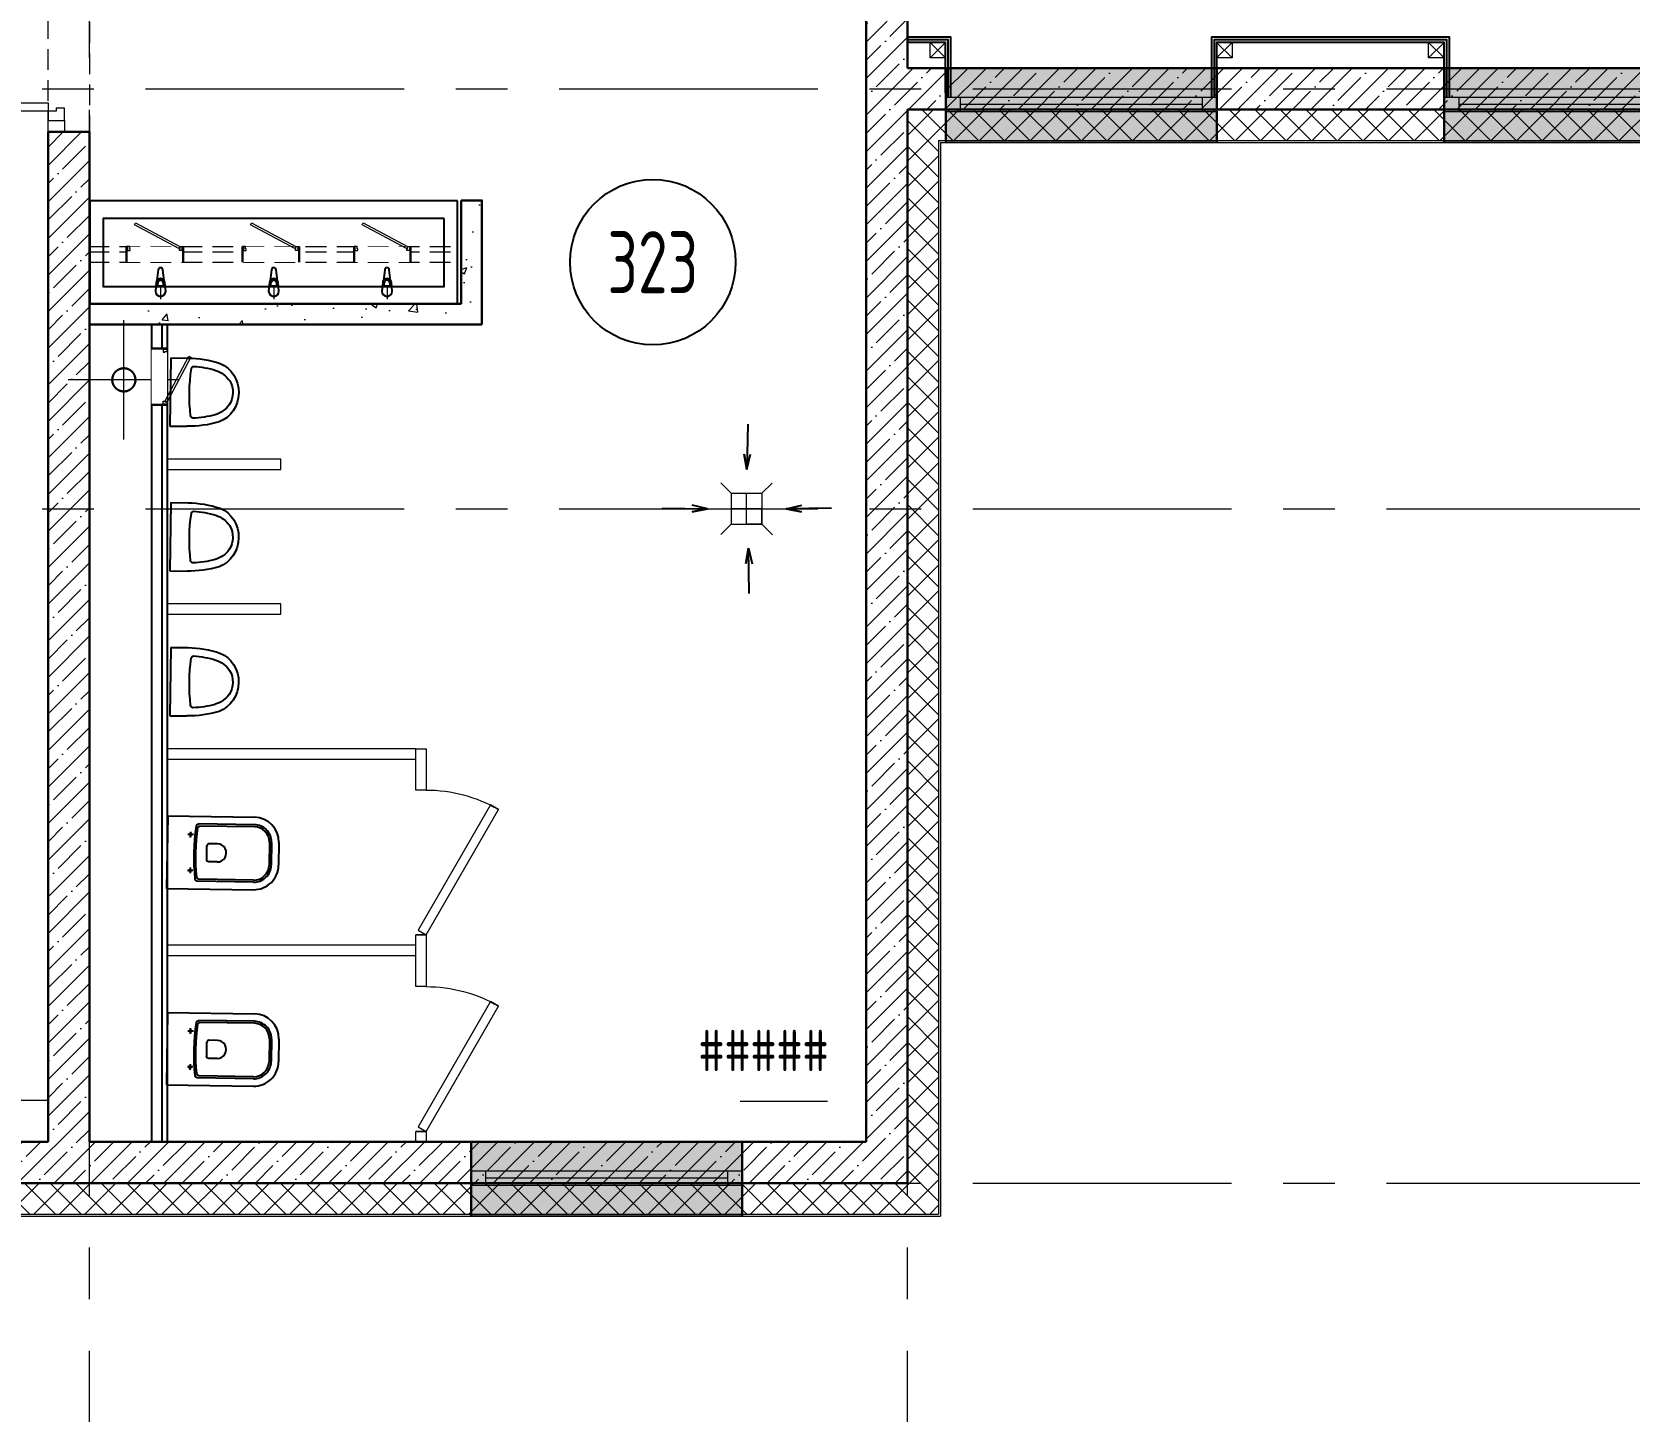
# Model space of a CAD drawing. Header units: millimetres. Extents: x -4447806 to 13389969, y -2188499 to 852203.
# Drawn here: x 4044443 to 4052164, y -611741 to -605075 of the extents above; entities that cross this region are included whole.
import ezdxf
from ezdxf import colors
from ezdxf.entities.mleader import LeaderData, LeaderLine
from ezdxf.enums import TextEntityAlignment as Align
from ezdxf.math import Vec2, Vec3

# ---------------------------------------------------------------- set-up
doc = ezdxf.new("R2010")
doc.units = ezdxf.units.MM
doc.set_wipeout_variables(frame=1)
for name, pattern in [('ACAD_ISO03W100', [30, 12, -18]), ('ADSK_Штриховая_ш2 п1', [3, 2, -1]), ('CENTER', [2, 1.25, -0.25, 0.25, -0.25])]:
    doc.linetypes.add(name, pattern=pattern)
for name, color, linetype, lineweight in [('_0', 250, 'Continuous', 9), ('АР_Двери', 175, 'Continuous', 18), ('АР_Маркер экспликации', 239, 'Continuous', 13), ('АР_Навесной фасад', 147, 'Continuous', 5), ('АР_Номер помещения', 1, 'Continuous', 25), ('АР_Окна БЛОК', 250, 'Continuous', 13), ('АР_Оси', 195, 'Continuous', 9), ('АР_Отметки', 250, 'Continuous', 15), ('АР_Перегородки газоблок', 165, 'Continuous', 30), ('АР_Перегородки газоблок_Штрих', 165, 'Continuous', 5), ('АР_Перегородки сантехнические', 216, 'Continuous', 9), ('АР_Подоконники', 163, 'Continuous', 9), ('АР_Помещения_площадь', 19, 'Continuous', 9), ('АР_Сущ Несущая стена', 216, 'Continuous', 30), ('АР_тонкая линия', 250, 'Continuous', 0), ('АР_Утеплитель', 250, 'Continuous', 9), ('АР_Штриховка монолит', 250, 'Continuous', 9), ('Подвал', 250, 'Continuous', 30)]:
    doc.layers.add(name, color=color, linetype=linetype, lineweight=lineweight)
for name, color, linetype in [('ТХ_ВК_оборуд.ТХ', 250, 'Continuous'), ('ТХ_ВК_трапы', 5, 'Continuous'), ('ТХ_сантехника', 253, 'Continuous')]:
    doc.layers.add(name, color=color, linetype=linetype)
doc.styles.add('ISOCPEUR', font='isocpeur.ttf', dxfattribs={"width": 0.7})
doc.styles.get("Standard").update_dxf_attribs({"font": 'arial.ttf'})
pattern_1 = [(45, (3969483.65, -672094.8), (-88.38835, 88.38835), []), (45, (3969572.04, -672094.8), (-88.38835, 88.38835), [156.25, -31.25, 0, -31.25])]

# ---------------------------------------------------------------- blocks, each defined once
blk = doc.blocks.new('*U214')
for p, q in [((0, 0), (0, -50)), ((700, 0), (700, -50))]:
    blk.add_line(p, q)
blk.add_lwpolyline([(0, 0), (606.2, 350), (628.1, 312.1), (21.9, -37.9)], close=True)
blk.add_arc((0, 0), 700, 0, 30)
blk = doc.blocks.new('*U605')
blk.add_lwpolyline([(100, 80), (100, 1010), (140, 1010), (140, 80)], close=True)
for points in [[(0, 0), (0, 80), (55, 80), (55, 0), (0, 0)], [(55, 80), (55, 0), (115, 0), (115, 40), (100, 40), (100, 80), (55, 80)], [(1075, 80), (1075, 0), (1015, 0), (1015, 40), (1030, 40), (1030, 80), (1075, 80)], [(1130, 0), (1130, 80), (1075, 80), (1075, 0), (1130, 0)]]:
    blk.add_lwpolyline(points)
at = {"linetype": 'ACAD_ISO03W100', "ltscale": 3}
blk.add_arc((100, 80), 930, 0, 90, dxfattribs=at)
blk = doc.blocks.new('*U394')
at = {"layer": 'АР_Номер помещения', "color": 7}
blk.add_circle((-15290.2, 4554.5), 400, dxfattribs=at)
at = {"layer": 'АР_Помещения_площадь', "color": 7}
blk.add_line((-14445.4, 497.2), (-14867.7, 497.2), dxfattribs=at)
at = {"color": 7, "style": 'ISOCPEUR', "width": 0.7, "flags": 1}
blk.add_attdef('КАТЕГОРИЯ', (-499.2, -2092.2), '', height=250, dxfattribs=at)
at = {"layer": 'АР_Номер помещения', "color": 7, "style": 'ISOCPEUR', "width": 0.7}
blk.add_attdef('НОМЕР_ПОМЕЩЕНИЯ', text='', height=300, dxfattribs=at).set_placement((-15290.2, 4554.5), align=Align.MIDDLE_CENTER)
at = {"layer": 'АР_Помещения_площадь', "color": 7, "lineweight": 30, "width": 0.7, "flags": 104}
blk.add_attdef('ИМЯ_ПОМЕЩЕНИЯ', text='', height=100, dxfattribs=at).set_placement((157.6, 1217.1), align=Align.MIDDLE_CENTER)
at = {"layer": 'АР_Помещения_площадь', "color": 7, "style": 'ISOCPEUR', "width": 0.7}
blk.add_attdef('ПЛОЩАДЬ_ПОМЕЩЕНИЯ', text='', height=200, dxfattribs=at).set_placement((-14440.5, 743.7), align=Align.MIDDLE_RIGHT)
blk = doc.blocks.new('Из_буфера31843')
for p, q in [((365.8, 166.1), (359.2, 113.1)), ((394.6, 113.1), (388, 166.1)), ((915.8, 166.1), (909.2, 113.1)), ((944.6, 113.1), (938, 166.1)), ((1465.7, 166.1), (1459.1, 113.1)), ((1494.5, 113.1), (1487.9, 166.1)), ((355.9, 103.6), (351.9, 61.7)), ((363.3, 86.6), (363.3, 101.5)), ((390.5, 86.6), (363.3, 86.6)), ((390.5, 101.5), (390.5, 86.6)), ((401.9, 61.7), (397.9, 103.6)), ((905.9, 103.6), (901.9, 61.7)), ((913.3, 86.6), (913.3, 101.5)), ((940.5, 86.6), (913.3, 86.6)), ((940.5, 101.5), (940.5, 86.6)), ((951.9, 61.7), (947.9, 103.6)), ((1455.8, 103.6), (1451.8, 61.7)), ((1463.2, 86.6), (1463.2, 101.5)), ((1490.4, 86.6), (1463.2, 86.6)), ((1490.4, 101.5), (1490.4, 86.6)), ((1501.8, 61.7), (1497.8, 103.6))]:
    blk.add_line(p, q)
at = {"lineweight": 13, "ltscale": 500}
for p, q in [((376.9, 85), (376.9, 22.5)), ((926.9, 85), (926.9, 22.5)), ((1476.9, 85), (1476.9, 22.5))]:
    blk.add_line(p, q, dxfattribs=at)
for points in [[(1819.9, 500), (33.9, 500), (33.9, 0), (1819.9, 0)], [(1754.9, 415), (98.9, 415), (98.9, 85), (1754.9, 85)]]:
    blk.add_lwpolyline(points, close=True)
for centre, major_axis, start_param, end_param in [((376.9, 164.7), (-7.91, 7.91), 4.051589, 6.943986), ((926.9, 164.7), (-7.91, 7.91), 4.051589, 6.943986), ((1476.8, 164.7), (-7.91, 7.91), 4.051589, 6.943986), ((376.9, 101.7), (-14.9, -14.9), -1.35736, -0.875625), ((376.9, 101.7), (-14.9, 14.9), 4.498953, 6.496621), ((376.9, 101.5), (-9.62, 9.62), 3.926991, 7.068583), ((376.9, 101.7), (-14.9, 14.9), 4.017217, 4.498953), ((926.9, 101.7), (-14.9, -14.9), -1.35736, -0.875625), ((926.9, 101.7), (-14.9, 14.9), 4.498953, 6.496621), ((926.9, 101.5), (-9.62, 9.62), 3.926991, 7.068583), ((926.9, 101.7), (-14.9, 14.9), 4.017217, 4.498953), ((1476.8, 101.7), (-14.9, -14.9), -1.35736, -0.875625), ((1476.8, 101.7), (-14.9, 14.9), 4.498953, 6.496621), ((1476.8, 101.5), (-9.62, 9.62), 3.926991, 7.068583), ((1476.8, 101.7), (-14.9, 14.9), 4.017217, 4.498953), ((376.9, 61.7), (-17.7, -17.7), -0.785398, 2.356194), ((926.9, 61.7), (-17.7, -17.7), -0.785398, 2.356194), ((1476.8, 61.7), (-17.7, -17.7), -0.785398, 2.356194)]:
    blk.add_ellipse(centre, major_axis=major_axis, ratio=1, start_param=start_param, end_param=end_param)
blk = doc.blocks.new('Писуар')
at = {"linetype": 'Continuous'}
for p, q in [((-165.1, 0), (-165.1, 83)), ((165.1, 0), (165.1, 83)), ((-165.1, 0), (165.1, 0))]:
    blk.add_line(p, q, dxfattribs=at)
at = {"linetype": 'Continuous', "extrusion": (0, 0, -1)}
for centre, major_axis, start_param, end_param in [((0, 190.3), (150.2, 0), 3.48908, 5.935698), ((425, 83), (-590.1, 0), 0, 0.28569), ((29.9, 181.8), (-142.2, 0), 0.27757, 0.90349), ((0, 202.6), (-106.6, 0), 0.993922, 2.14767), ((-29.9, 181.8), (-142.2, 0), 2.238102, 2.864023), ((-425, 83), (590.1, 0), -0.28569, 0), ((440.2, 83.6), (-566.2, 0), 0.051883, 0.258047), ((-440.2, 83.6), (566.2, 0), -0.258047, -0.051883), ((-111.9, 112), (-13.3, 0), -1.387931, -0.085797), ((0, 843.5), (806.5, 0), 1.428537, 1.713056), ((111.9, 112), (13.3, 0), 0.085797, 1.387931)]:
    blk.add_ellipse(centre, major_axis=major_axis, ratio=0.93164, start_param=start_param, end_param=end_param, dxfattribs=at)
blk = doc.blocks.new('унитаз поликлиники')
for p, q in [((0, 175), (0, -175)), ((0, 175), (420, 175)), ((125.6, 86.7), (99.5, 86.7)), ((112.4, 73.1), (112.4, 100.2)), ((420, 138.7), (149.6, 138.7)), ((420, 129), (156.8, 128.7)), ((191.9, -33.7), (191.9, 33.7)), ((242.4, 43.7), (201.9, 43.7)), ((494, 57.1), (494, -57.1)), ((504, 55), (504, -55)), ((540, 55), (540, -55)), ((112.3, -73), (112.3, -100.1)), ((242.4, -43.7), (201.9, -43.7)), ((125.5, -86.5), (99.4, -86.5)), ((420, -139), (147.9, -138.7)), ((420, -129), (155.2, -128.7)), ((0, -175), (420, -175))]:
    blk.add_line(p, q)
for centre, radius, start, end in [((420, 55), 120, 0, 90), ((420.5, 55.2), 83.5, 359.86187, 90.33349), ((420, 55), 74, 0, 90), ((242.4, 0), 43.7, 270, 90), ((420, -55), 120, 270, 0), ((420, -55), 84, 270, 0), ((420, -55), 74, 270, 358.40182)]:
    blk.add_arc(centre, radius, start, end)
at = {"extrusion": (0, 0, -1)}
for centre, major_axis, ratio, start_param, end_param in [((112.4, 86.8), (3.55, 3.55), 1, 5.504025, 11.78721), ((1158.1, 0), (-731, -726.4), 0.993775, 0.659849, 0.910919), ((984.1, 0), (-23.4, -941.4), 0.89728, 1.422258, 1.677847), ((149.5, 127.3), (-5.6, -10.5), 0.821373, 1.269211, 2.570669), ((154.4, 119.8), (-5.61, -7.72), 0.798093, 1.232924, 2.686723), ((201.9, -33.5), (4.12, -9.49), 0.964797, 0.42926, 1.943413), ((147.9, -127.5), (5.4, -10.4), 0.836443, 0.56114, 1.877577), ((155.2, -117.5), (5.3, -10.4), 0.842984, 0.549902, 1.8819)]:
    blk.add_ellipse(centre, major_axis=major_axis, ratio=ratio, start_param=start_param, end_param=end_param, dxfattribs=at)
for centre, major_axis, ratio, start_param, end_param in [((201.9, 33.5), (4.12, 9.49), 0.964797, 0.42926, 1.943413), ((112.3, -86.6), (3.54, -3.55), 1, 5.504025, 11.78721)]:
    blk.add_ellipse(centre, major_axis=major_axis, ratio=ratio, start_param=start_param, end_param=end_param)
blk = doc.blocks.new('A$Ce02d65bd')
at = {"ltscale": 100}
for points in [[(0, 0), (0, 75), (75, 75), (75, 0), (0, 0)], [(0, 0), (75, 75)], [(0, 75), (75, 0)]]:
    blk.add_lwpolyline(points, dxfattribs=at)
blk = doc.blocks.new('_DotSmall')
at = {"color": 0, "linetype": 'ByBlock', "const_width": 0.5}
blk.add_lwpolyline([(-0.0625, 0, 1), (0.0625, 0, 1)], format="xyb", close=True, dxfattribs=at)
blk = doc.blocks.new('Трап ТХ')
at = {"layer": 'ТХ_ВК_трапы', "color": 5, "lineweight": 0}
for p, q in [((305243.2, -196674.3), (305292.9, -196724.5)), ((305491.2, -196675.5), (305442.2, -196724.5)), ((305292.9, -196724.5), (305292.9, -196874.5)), ((305292.9, -196724.5), (305442.2, -196724.5)), ((305442.2, -196799.5), (305292.9, -196799.5)), ((305367.6, -196874.5), (305367.6, -196724.5)), ((305442.2, -196724.5), (305442.2, -196874.5)), ((305442.2, -196874.5), (305442.2, -196799.5)), ((305243.2, -196924.3), (305292.9, -196874.5)), ((305292.9, -196874.5), (305442.2, -196874.5)), ((305442.2, -196874.5), (305367.6, -196874.5)), ((305493.2, -196925.5), (305442.2, -196874.5))]:
    blk.add_line(p, q, dxfattribs=at)
blk = doc.blocks.new('A$C985b353d')
at = {"layer": 'ТХ_ВК_трапы', "ltscale": 100}
for p, q in [((6.4, 408.7), (2.2, 189.2)), ((2.2, 189.2), (-11.2, 263.5)), ((-11.2, 263.5), (2.2, 189.2)), ((2.2, 189.2), (19.8, 264.3)), ((-407.4, 3.3), (-187.9, -0.9)), ((-187.9, -0.9), (-263, 16.7)), ((192.3, -0.9), (267.4, 16.7)), ((411.8, 3.3), (192.3, -0.9)), ((-187.9, -0.9), (-262.2, -14.3)), ((-262.2, -14.3), (-187.9, -0.9)), ((192.3, -0.9), (266.6, -14.3)), ((266.6, -14.3), (192.3, -0.9)), ((9.7, -190.8), (-3.8, -265.2)), ((-3.8, -265.2), (9.7, -190.8)), ((13.8, -410.3), (9.7, -190.8)), ((9.7, -190.8), (27.3, -265.9))]:
    blk.add_line(p, q, dxfattribs=at)
blk = doc.blocks.new('A$C0e870455')
at = {"layer": 'АР_Оси', "linetype": 'CENTER', "ltscale": 1000}
for p, q in [((0, -288.1), (0, 288.1)), ((268.5, 0), (-268.5, 0))]:
    blk.add_line(p, q, dxfattribs=at)
at = {"layer": 'АР_Оси', "linetype": 'CENTER', "lineweight": 30, "ltscale": 1000}
blk.add_circle((0, 0), 56, dxfattribs=at)
blk = doc.blocks.new('*U552')
at = {"true_color": 0xffffff}
h = blk.add_hatch(color=7, dxfattribs=at)
h.dxf.hatch_style = 1
h.paths.add_polyline_path([(-1310, -140), (0, -140), (0, 220), (-1310, 220)])
at = {"lineweight": 30}
for p, q in [((-1310, -140), (-1310, 220)), ((0, -140), (0, 220))]:
    blk.add_line(p, q, dxfattribs=at)
for p, q in [((0, 220), (-1310, 220)), ((-1310, 70), (0, 70)), ((-1310, 0), (0, 0)), ((-1240, 0), (-1240, 70)), ((-1240, 35), (-70, 35)), ((-70, 0), (-70, 70)), ((-1310, -140), (0, -140)), ((-1310, -140), (-1310, -140)), ((-1310, -140), (-1310, -140)), ((0, -140), (0, -140)), ((0, -140), (0, -140))]:
    blk.add_line(p, q)
blk = doc.blocks.new('*U718')
at = {"color": 7}
blk.add_wipeout([(-565, 60), (445, 60), (445, -218), (-565, -218)], dxfattribs=at)
for p, q in [((-530, 60), (-565, 60)), ((-550, 60), (-550, -10)), ((-550, -10), (-550, 60)), ((-510, 60), (-530, 60)), ((-510, 20), (-510, 60)), ((-500, 20), (-510, 20)), ((-500, -10), (-500, 20)), ((380, -10), (380, 20)), ((380, 20), (390, 20)), ((390, 20), (390, 60)), ((390, 60), (410, 60)), ((410, 60), (445, 60)), ((430, 60), (430, -10)), ((430, -10), (430, 60)), ((-565, -10), (-530, -10)), ((-530, -10), (-500, -10)), ((410, -10), (380, -10)), ((445, -10), (410, -10))]:
    blk.add_line(p, q)
at = {"lineweight": 30}
for p, q in [((-565, 60), (-565, -218)), ((445, 60), (445, -218))]:
    blk.add_line(p, q, dxfattribs=at)
blk.add_lwpolyline([(389, 60), (370, 25), (-424, 448), (-406, 483)], close=True)

msp = doc.modelspace()

# ---------------------------------------------------------------- hatches: boundary and pattern name
at = {"layer": 'АР_Перегородки газоблок_Штрих', "ltscale": 100}
h = msp.add_hatch(dxfattribs=at)
h.set_pattern_fill('AR-CONC', color=256, scale=2)
h.set_pattern_definition([(50, (3564577.86, -776838.42), (364.36934, -31.87817), [38.1, -419.1]), (355, (3564577.86, -776838.42), (-70.48684, 382.1137), [30.48, -335.28117]), (100.451445, (3564608.23, -776841.08), (293.8825, 350.2355), [32.38002, -356.1805]), (46.1842, (3564577.86, -776736.8), (542.1581, -84.08466), [57.15, -628.65]), (96.63556, (3564623.04, -776743.83), (474.80827, 494.85225), [48.57005, -534.2712]), (351.18415, (3564577.86, -776736.8), (474.80827, 494.85225), [45.71993, -502.91946]), (21, (3564628.66, -776762.22), (303.22878, -204.5304), [38.1, -419.1]), (326, (3564628.66, -776762.22), (123.60406, 368.37593), [30.48, -335.28]), (71.451445, (3564653.93, -776779.27), (426.83284, 163.84554), [32.38002, -356.17988]), (37.5, (3564577.86, -776838.42), (6.177207, 169.110078), [0, -331.216, 0, -340.36, 0, -336.55]), (7.5, (3564577.86, -776838.42), (133.639325, 200.36115), [0, -194.056, 0, -323.596, 0, -128.27]), (327.5, (3564464.58, -776838.42), (271.18119, -11.457488), [0, -127, 0, -396.24, 0, -525.78]), (317.5, (3564413.78, -776838.42), (296.25836, 50.85298), [0, -165.1, 0, -263.144, 0, -373.38])])
h.paths.add_polyline_path([(4046618.943, -605889.08), (4046518.943, -605889.08), (4046518.943, -606389.08), (4044780.622, -606389.086), (4044780.613, -606489.086), (4045021.822, -606489.075), (4045021.774, -606489.084), (4045121.774, -606489.084), (4045121.822, -606489.069), (4046618.943, -606489.08)])
at = {"layer": 'АР_Утеплитель', "ltscale": 100}
h = msp.add_hatch(dxfattribs=at)
h.set_pattern_fill('ANSI37', color=256, scale=700)
h.set_pattern_definition([(45, (3082459.48, -567735.58), (-61.871843, 61.871843), []), (135, (3082459.48, -567735.58), (-61.871843, -61.871843), [])])
h.paths.add_polyline_path([(4027456.083, -607279.115), (4033806.113, -607279.115), (4033806.113, -590049.115), (4026805.93, -590049.115), (4026805.93, -588329.115), (4026655.93, -588329.115), (4026655.93, -590199.115), (4033656.113, -590199.115), (4033656.113, -607129.115), (4027306.083, -607129.115), (4027306.114, -617139.115), (4040706.113, -617139.115), (4040706.113, -610789.115), (4048826.113, -610789.115), (4048826.113, -605599.115), (4057093.5, -605599.115), (4057093.5, -605849.115), (4057243.5, -605849.115), (4057243.5, -605449.115), (4048676.113, -605449.115), (4048676.113, -610639.115), (4040556.113, -610639.115), (4040556.113, -616989.115), (4027456.114, -616989.115)])
at = {"layer": 'АР_Штриховка монолит', "ltscale": 100}
h = msp.add_hatch(dxfattribs=at)
h.set_pattern_fill('ANSI35', color=256, scale=500)
h.set_pattern_definition(pattern_1)
h.paths.add_polyline_path([(4048676.113, -605449.115), (4048676.113, -605249.115), (4048676.113, -601099.115), (4049176.113, -601099.115), (4049176.113, -600899.115), (4048676.113, -600899.115), (4048676.113, -600111.633), (4048476.113, -600111.633), (4048476.113, -610439.115), (4048476.113, -610639.115), (4048676.113, -610639.115)])
h = msp.add_hatch(dxfattribs=at)
h.set_pattern_fill('ANSI35', color=256, scale=500)
h.set_pattern_definition(pattern_1)
h.paths.add_polyline_path([(4059889.13, -605249.115), (4048676.113, -605249.102), (4048676.113, -605449.128), (4057243.5, -605449.121), (4057243.5, -605849.115), (4057645.681, -605849.115), (4057645.681, -605449.118), (4059889.13, -605449.115)])
h = msp.add_hatch(dxfattribs=at)
h.set_pattern_fill('ANSI35', color=256, scale=500)
h.set_pattern_definition(pattern_1)
h.paths.add_polyline_path([(4048476.113, -610439.115), (4044721.113, -610439.115), (4044721.113, -605557.989), (4044521.113, -605557.989), (4044521.113, -610439.115), (4040581.113, -610439.115), (4040581.113, -610639.115), (4048476.113, -610639.115)])

# ---------------------------------------------------------------- linework, layer by layer
for points in [[(4048885.382, -605389.115), (4048885.382, -605099.947), (4048676.113, -605099.947)], [(4048872.882, -605389.115), (4048872.882, -605112.447), (4048676.113, -605112.447)], [(4048860.382, -605369.46), (4048860.382, -605124.947), (4048676.113, -605124.947)], [(4051295.346, -605389.115), (4051295.346, -605099.947), (4050145.346, -605099.947), (4050145.346, -605389.115)], [(4051282.846, -605389.115), (4051282.846, -605112.447), (4050157.846, -605112.447), (4050157.846, -605389.115)], [(4051270.346, -605369.46), (4051270.346, -605124.947), (4050170.346, -605124.947), (4050170.346, -605331.872)]]:
    msp.add_lwpolyline(points)
at = {"layer": 'АР_Навесной фасад', "ltscale": 100}
for p, q in [((4048826.113, -605599.115), (4048826.113, -610789.115)), ((4048826.113, -605599.115), (4057093.5, -605599.115)), ((4048836.113, -605609.115), (4048836.113, -610799.115)), ((4048836.113, -605609.115), (4057083.5, -605609.115)), ((4040706.113, -610789.115), (4048826.113, -610789.115)), ((4040716.113, -610799.115), (4048836.113, -610799.115))]:
    msp.add_line(p, q, dxfattribs=at)
at = {"layer": 'АР_Оси', "linetype": 'CENTER', "ltscale": 1000}
for p, q in [((4044721.113, -618700.387), (4044721.113, -584392.909)), ((4048676.113, -618700.387), (4048676.113, -600096.633)), ((4014992.357, -605349.115), (4098589.522, -605349.115)), ((4014992.357, -607379.115), (4098589.522, -607379.115)), ((4014992.357, -610639.115), (4098589.522, -610639.115))]:
    msp.add_line(p, q, dxfattribs=at)
at = {"layer": 'АР_Перегородки газоблок', "ltscale": 100}
for points in [[(4046618.943, -606489.08), (4046618.943, -605889.08), (4046518.943, -605889.08)], [(4046518.943, -606389.08), (4046518.943, -605889.08)], [(4044721.11, -606389.086), (4046518.943, -606389.08)], [(4045021.822, -606489.085), (4044721.11, -606489.086)], [(4046618.943, -606489.085), (4045021.822, -606489.085)]]:
    msp.add_lwpolyline(points, dxfattribs=at)
at = {"layer": 'АР_Перегородки газоблок', "color": 0, "lineweight": 25, "ltscale": 100}
for points in [[(4045021.825, -606489.084), (4045021.777, -610439.114)], [(4045071.825, -606489.084), (4045071.777, -610439.115)], [(4045096.825, -606489.085), (4045096.777, -610439.115)]]:
    msp.add_lwpolyline(points, dxfattribs=at)
at = {"layer": 'АР_Перегородки сантехнические', "lineweight": 0}
for points in [[(4045096.598, -607139.037), (4045096.589, -607189.037), (4045646.908, -607189.139), (4045646.917, -607139.139)], [(4045096.699, -607839.093), (4045096.69, -607889.093), (4045647.009, -607889.196), (4045647.018, -607839.196)], [(4045096.8, -608539.15), (4045096.806, -608589.15), (4046298.765, -608589.058), (4046298.759, -608539.058)], [(4046348.825, -608738.771), (4046298.825, -608738.771), (4046298.825, -608539.056), (4046348.825, -608539.056)], [(4046348.75, -609689.115), (4046298.75, -609689.115), (4046298.825, -609438.771), (4046348.825, -609438.771)], [(4045096.862, -609489.15), (4045096.869, -609539.15), (4046298.828, -609539.058), (4046298.821, -609489.058)], [(4046348.812, -610439.115), (4046298.812, -610439.115), (4046298.75, -610389.115), (4046348.75, -610389.115)]]:
    msp.add_lwpolyline(points, close=True, dxfattribs=at)
at = {"layer": 'АР_Подоконники', "ltscale": 100}
msp.add_line((4044521.113, -610239.115), (4040581.113, -610239.115), dxfattribs=at)
at = {"layer": 'АР_Сущ Несущая стена', "ltscale": 100}
for p, q in [((4048476.113, -600096.633), (4048476.113, -610439.115)), ((4048676.113, -601099.115), (4048676.113, -605249.115)), ((4048676.113, -605249.115), (4059889.13, -605249.115)), ((4048676.113, -605449.115), (4048676.113, -610639.115)), ((4048676.113, -605449.115), (4057243.5, -605449.115)), ((4044521.113, -605557.989), (4044521.113, -610439.115)), ((4044521.113, -605557.989), (4044721.113, -605557.989)), ((4044721.113, -605557.989), (4044721.113, -610439.115)), ((4040581.113, -610439.115), (4044521.113, -610439.115)), ((4044721.113, -610439.115), (4048476.113, -610439.115)), ((4040556.113, -610639.115), (4048676.113, -610639.115))]:
    msp.add_line(p, q, dxfattribs=at)
at = {"layer": 'АР_тонкая линия', "linetype": 'ADSK_Штриховая_ш2 п1', "ltscale": 50}
for p, q in [((4044521.113, -605557.989), (4044521.113, -604427.989)), ((4044721.113, -604427.989), (4044721.113, -605557.989))]:
    msp.add_line(p, q, dxfattribs=at)
for points in [[(4044716.675, -606136.98), (4046518.948, -606137.028)], [(4044716.676, -606111.98), (4046518.948, -606112.028)], [(4044716.675, -606186.98), (4046518.947, -606187.028)]]:
    msp.add_lwpolyline(points, dxfattribs=at)

# ---------------------------------------------------------------- block references
at = {"layer": '_0', "color": 1, "lineweight": -3, "ltscale": 500, "rotation": 180}
for p in [(4048860.382, -605124.947), (4050245.346, -605124.947), (4051270.346, -605124.947)]:
    msp.add_blockref('A$Ce02d65bd', p, dxfattribs=at)
at = {"layer": 'АР_Двери', "rotation": 90.00000000000001}
msp.add_blockref('*U605', (4044601.113, -605557.989), dxfattribs=at)
at = {"layer": 'АР_Двери', "lineweight": 30, "xscale": -1, "rotation": 270}
for p in [(4046348.825, -609438.771), (4046348.75, -610389.115)]:
    msp.add_blockref('*U214', p, dxfattribs=at)
at = {"layer": 'АР_Маркер экспликации', "color": 7}
ref = msp.add_blockref('*U394', (4062735.04, -610741.983), dxfattribs=at)
ref.add_attrib('НОМЕР_ПОМЕЩЕНИЯ', '323', dxfattribs={"layer": 'АР_Номер помещения', "color": 7, "height": 300, "style": 'ISOCPEUR', "width": 0.7}).set_placement((4047444.884, -606187.447), align=Align.MIDDLE_CENTER)
ref.add_attrib('ПЛОЩАДЬ_ПОМЕЩЕНИЯ', '#####', dxfattribs={"layer": 'АР_Помещения_площадь', "color": 7, "height": 200, "style": 'ISOCPEUR', "width": 0.7}).set_placement((4048294.541, -609998.292), align=Align.MIDDLE_RIGHT)
at = {"layer": 'АР_Окна БЛОК', "xscale": -1, "rotation": 180}
for p in [(4050171.113, -605389.115), (4052581.113, -605389.115), (4047876.113, -610579.115)]:
    msp.add_blockref('*U552', p, dxfattribs=at)
at = {"layer": 'АР_тонкая линия', "ltscale": 500}
msp.add_blockref('A$C985b353d', (4047897.613, -607379.115), dxfattribs=at)
at = {"layer": 'Подвал', "lineweight": 13, "ltscale": 500}
msp.add_blockref('A$C0e870455', (4044887.734, -606756.336), dxfattribs=at)
at = {"layer": 'ТХ_ВК_оборуд.ТХ'}
msp.add_blockref('Трап ТХ', (3742530.054, -410579.586), dxfattribs=at)
at = {"layer": 'ТХ_сантехника', "xscale": 0.9954344748001746, "yscale": 0.9954344748001746, "zscale": 0.9954344748001746}
msp.add_blockref('Из_буфера31843', (4044689.875, -606389.087), dxfattribs=at)
at = {"layer": 'ТХ_сантехника', "ltscale": 100, "rotation": 269.1248415622985}
for p in [(4045112.712, -606814.512), (4045112.593, -607514.438), (4045112.475, -608214.364)]:
    msp.add_blockref('Писуар', p, dxfattribs=at)
at = {"layer": 'ТХ_сантехника', "rotation": 359.1248415622985}
for p in [(4045096.973, -609039.146), (4045096.77, -609989.111)]:
    msp.add_blockref('унитаз поликлиники', p, dxfattribs=at)

# ---------------------------------------------------------------- leaders
at = {"layer": 'АР_Отметки'}
ml = msp.add_multileader_mtext('Standard', dxfattribs=at)
ml.set_content('+12,650', color=256, style='ISOCPEUR')
ml.set_leader_properties(color=256, linetype='Continuous', lineweight=-1)
ml.set_arrow_properties(name='DOTSMALL')
ml.build(insert=Vec2(0, 0))
ml.multileader.update_dxf_attribs({"has_text_frame": 1, "text_left_attachment_type": 4, "text_right_attachment_type": 4, "dogleg_length": 100, "arrow_head_size": 180})
ctx = ml.context
ctx.base_point, ctx.char_height, ctx.arrow_head_size, ctx.landing_gap_size, ctx.plane_origin = Vec3(4173192.858, -616454.571), 250, 180, 50, Vec3(4198428.775, -628077.691)
ctx.left_attachment, ctx.right_attachment = 4, 4
notes = []
notes.append((ctx, [(0, (0, 0, 0), (0, 0), (1, 0), 1, [])]))
ctx.mtext.insert, ctx.mtext.width, ctx.mtext.line_spacing_style, ctx.mtext.flow_direction = Vec3(4173242.858, -616121.238), 852.69703, 2, 5
ml = msp.add_multileader_mtext('Standard', dxfattribs=at)
ml.set_content('+12,200', color=256, style='ISOCPEUR')
ml.set_leader_properties(color=256, linetype='Continuous', lineweight=-1)
ml.set_arrow_properties(name='DOTSMALL')
ml.build(insert=Vec2(0, 0))
ml.multileader.update_dxf_attribs({"has_text_frame": 1, "text_left_attachment_type": 4, "text_right_attachment_type": 4, "dogleg_length": 100, "arrow_head_size": 180})
ctx = ml.context
ctx.base_point, ctx.char_height, ctx.arrow_head_size, ctx.landing_gap_size, ctx.plane_origin = Vec3(4173192.858, -615870.252), 250, 180, 50, Vec3(4198428.775, -627493.371)
ctx.left_attachment, ctx.right_attachment = 4, 4
notes.append((ctx, [(0, (0, 0, 0), (0, 0), (1, 0), 1, [])]))
ctx.mtext.insert, ctx.mtext.width, ctx.mtext.line_spacing_style, ctx.mtext.flow_direction = Vec3(4173242.858, -615536.919), 852.69703, 2, 5
ml = msp.add_multileader_mtext('Standard', dxfattribs=at)
ml.set_content('+11,900', color=256, style='ISOCPEUR')
ml.set_leader_properties(color=256, linetype='Continuous', lineweight=-1)
ml.set_arrow_properties(name='DOTSMALL')
ml.build(insert=Vec2(0, 0))
ml.multileader.update_dxf_attribs({"has_text_frame": 1, "text_left_attachment_type": 4, "text_right_attachment_type": 4, "dogleg_length": 100, "arrow_head_size": 180})
ctx = ml.context
ctx.base_point, ctx.char_height, ctx.arrow_head_size, ctx.landing_gap_size, ctx.plane_origin = Vec3(4224115.308, -615082.206), 250, 180, 50, Vec3(4249351.225, -627229.733)
ctx.left_attachment, ctx.right_attachment = 4, 4
notes.append((ctx, [(0, (0, 0, 0), (0, 0), (1, 0), 1, [])]))
ctx.mtext.insert, ctx.mtext.rotation, ctx.mtext.width, ctx.mtext.line_spacing_style, ctx.mtext.flow_direction = Vec3(4224165.308, -614748.873), 6.28318531, 852.69703, 2, 5
ml = msp.add_multileader_mtext('Standard', dxfattribs=at)
ml.set_content('+8,000', color=256, style='ISOCPEUR')
ml.set_leader_properties(color=256, linetype='Continuous', lineweight=-1)
ml.set_arrow_properties(name='DOTSMALL')
ml.build(insert=Vec2(0, 0))
ml.multileader.update_dxf_attribs({"has_text_frame": 1, "text_left_attachment_type": 4, "text_right_attachment_type": 4, "dogleg_length": 100, "arrow_head_size": 180})
ctx = ml.context
ctx.base_point, ctx.char_height, ctx.arrow_head_size, ctx.landing_gap_size, ctx.plane_origin = Vec3(4086928.371, -613494.71), 250, 180, 50, Vec3(4111814.34, -625819.264)
ctx.left_attachment, ctx.right_attachment = 4, 4
notes.append((ctx, [(0, (0, 0, 0), (0, 0), (1, 0), 1, [])]))
ctx.mtext.insert, ctx.mtext.rotation, ctx.mtext.width, ctx.mtext.line_spacing_style, ctx.mtext.flow_direction = Vec3(4086978.371, -613161.377), 6.28318531, 852.69703, 2, 5
for ctx, leaders in notes:
    for number, flags, end, landing, length, lines in leaders:
        leader = LeaderData()
        leader.index, (leader.has_last_leader_line, leader.has_dogleg_vector, leader.attachment_direction) = number, flags
        leader.last_leader_point, leader.dogleg_vector, leader.dogleg_length = Vec3(end), Vec3(landing), length
        for number, points, colour, breaks in lines:
            line = LeaderLine()
            line.index, line.vertices, line.color, line.breaks = number, Vec3.list(points), colors.encode_raw_color(colour), breaks
            leader.lines.append(line)
        ctx.leaders.append(leader)

# ---------------------------------------------------------------- next in the draw order: block references
at = {"layer": 'АР_Двери', "xscale": 0.2701273999331003, "yscale": 0.2701273999331003, "zscale": 0.2701273999331003}
for p, rotation in [((4045053.996, -606128.065), 0.002280706094175933), ((4045614.301, -606128.065), 0.002280706094175933), ((4046153.603, -606128.084), 0.002280706094175933), ((4045080.608, -606757.013), 270.0022807060942)]:
    msp.add_blockref('*U718', p, dxfattribs=dict(at, rotation=rotation))

doc.saveas('drawing.dxf')
